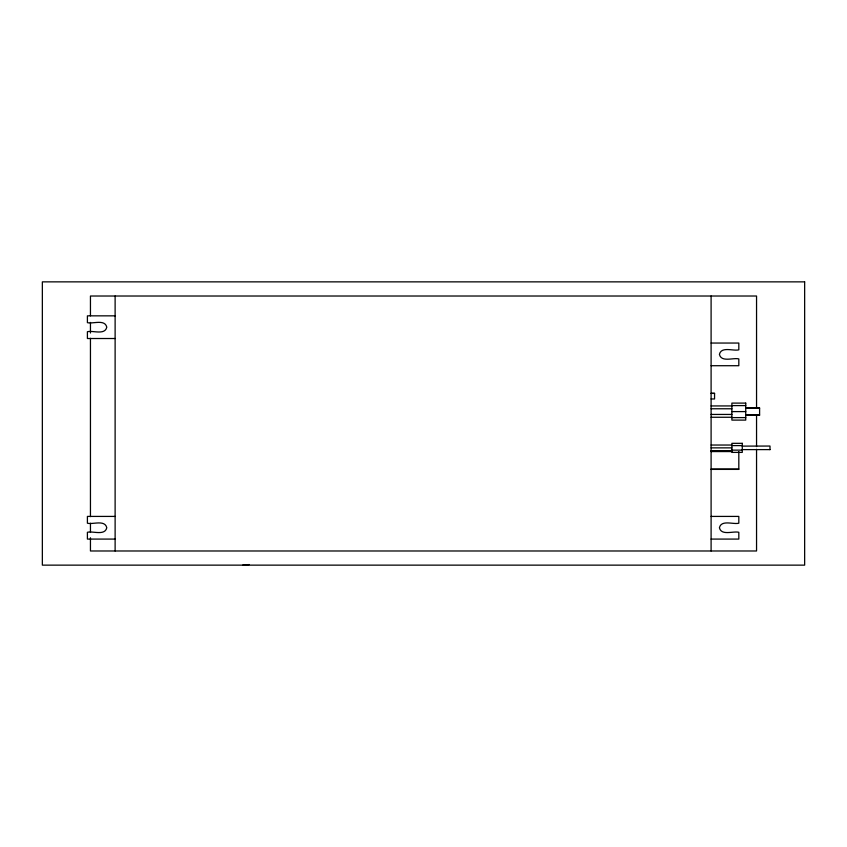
<?xml version="1.0" encoding="UTF-8"?>
<svg xmlns="http://www.w3.org/2000/svg" width="847" height="847" viewBox="0 0 847 847"><rect width="100%" height="100%" fill="white"/><g stroke="black" fill="none" stroke-linecap="round" stroke-linejoin="round"><path stroke-width="1.27" d="M242.687 565.14L249.23 564.557M115.118 315.846L87.4 315.846L87.4 322.654C92.831 324.126 104.89 318.896 106.796 327.186C104.89 335.465 92.831 330.235 87.4 331.717L87.4 338.514L115.118 338.514M711.099 343.046L738.817 343.046L738.817 349.843C733.386 351.325 721.316 346.095 719.41 354.374C721.316 362.664 733.386 357.434 738.817 358.906L738.817 365.713L711.099 365.713M711.099 393.304L714.561 393.304L714.561 398.969L711.099 398.969M711.099 393.4L714.561 393.4M731.882 405.597L745.741 405.597M711.099 405.935L731.882 405.935M745.741 408L759.6 408L759.6 415.199L745.741 415.199M745.741 408.127L759.6 408.127M711.099 408.773L731.882 408.773M731.882 411.6L745.741 411.6M711.099 414.437L731.882 414.437M745.741 415.072L759.6 415.072M711.099 417.264L731.882 417.264M731.882 417.613L745.741 417.613M711.099 445.035L731.882 445.035M731.882 445.596L742.279 445.596M742.279 446.115L769.997 446.051L769.997 449.672M711.099 447.862L731.882 447.862M742.279 449.609L769.997 449.609M731.882 450.128L742.279 450.128M711.099 450.699L731.882 450.699M711.099 451.26L732.21 451.26M711.099 451.567L732.21 451.567M711.099 469.079L738.817 469.079M711.099 469.397L738.817 469.397L738.817 451.567M115.118 516.416L87.4 516.416L87.4 523.213C92.831 524.695 104.89 519.465 106.796 527.745C104.89 536.035 92.831 530.804 87.4 532.287L87.4 539.084L115.118 539.084M711.099 516.416L738.817 516.416L738.817 523.213C733.386 524.695 721.316 519.465 719.41 527.745C721.316 536.035 733.386 530.804 738.817 532.287L738.817 539.084L711.099 539.084M756.551 408.307L756.551 296.016L90.449 296.016L90.449 315.836M756.551 414.914L756.551 446.623M756.551 449.259L756.551 550.984L90.449 550.984L90.449 537.771M711.099 296.016L711.099 550.984M115.118 296.016L115.118 550.984M90.449 322.442L90.449 333.009M90.449 338.292L90.449 516.628M90.449 523.234L90.449 532.488M804.65 281.86L42.35 281.86L42.35 565.14L804.65 565.14L804.65 281.86M745.741 403.108L731.882 403.108L731.882 420.101L745.741 420.101L745.741 403.108M742.279 443.33L731.882 443.33L731.882 452.393L742.279 452.393L742.279 443.33"/></g></svg>
